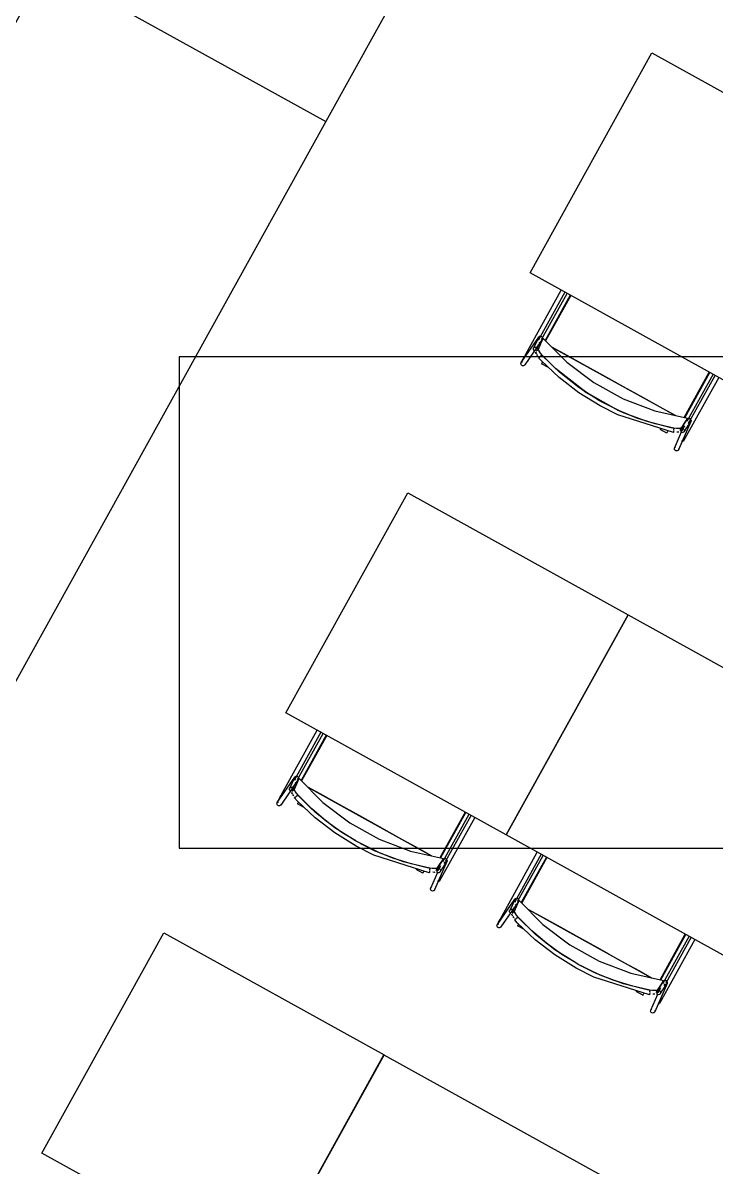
# Model space of a CAD drawing. Header units: metres. Extents: x 3.2 to 22.3, y 0.7 to 22.8.
# Drawn here: x 16.241 to 16.946, y 10.726 to 11.89 of the extents above; entities that cross this region are included whole.
import ezdxf

# ---------------------------------------------------------------- set-up
doc = ezdxf.new("R2010")
doc.units = ezdxf.units.M
for name, color, linetype in [('ARREDI', 9, 'Continuous'), ('PARETI_STRUTTURE', 7, 'Continuous'), ('WAYFINDING_RIQUADRI', 7, 'Continuous')]:
    doc.layers.add(name, color=color, linetype=linetype)

msp = doc.modelspace()

# ---------------------------------------------------------------- linework, layer by layer
at = {"layer": 'ARREDI'}
for points in [[(16.2651, 11.9468), (16.6017, 12.5541), (16.8858, 12.3966), (16.5492, 11.7893), (16.0528, 10.8939), (15.7687, 11.0514)], [(16.8807, 11.8592), (17.1046, 11.7351), (16.9805, 11.5113), (16.7567, 11.6354)], [(16.9169, 11.4874), (16.9165, 11.4844)], [(16.6326, 11.4115), (16.8564, 11.2875), (16.7323, 11.0636), (16.5085, 11.1877)], [(16.8564, 11.2875), (17.0803, 11.1634), (16.9562, 10.9395), (16.7323, 11.0636)], [(16.6687, 11.0397), (16.6683, 11.0367)], [(16.3844, 10.9639), (16.6083, 10.8398), (16.4842, 10.6159), (16.2603, 10.74)], [(16.8925, 10.9156), (16.8921, 10.9126)], [(16.6082, 10.8398), (16.8321, 10.7157), (16.708, 10.4918), (16.4842, 10.6159)]]:
    msp.add_lwpolyline(points, close=True, dxfattribs=at)
for points in [[(16.2651, 11.9468), (16.5492, 11.7893)], [(16.7977, 11.6126), (16.7722, 11.5666)], [(16.7653, 11.569), (16.7654, 11.5697), (16.7656, 11.5701), (16.7656, 11.5701), (16.7658, 11.5703), (16.7664, 11.5708), (16.7671, 11.571)], [(16.7671, 11.571), (16.7678, 11.571), (16.7685, 11.5707), (16.7691, 11.5702), (16.7695, 11.5696), (16.7696, 11.5689), (16.7694, 11.5681)], [(16.7619, 11.5557), (16.7612, 11.556), (16.7607, 11.5565), (16.7603, 11.5571), (16.7602, 11.5578), (16.7602, 11.5579), (16.7603, 11.5586), (16.7604, 11.5587), (16.7607, 11.5592), (16.7613, 11.5597), (16.762, 11.5599)], [(16.762, 11.5599), (16.7627, 11.5599), (16.7634, 11.5596), (16.764, 11.5591), (16.7644, 11.5585), (16.7645, 11.5578), (16.7645, 11.5577), (16.7644, 11.557), (16.7643, 11.5569), (16.764, 11.5564), (16.7634, 11.556), (16.7627, 11.5557)], [(16.7629, 11.5569), (16.7647, 11.5609), (16.7654, 11.5624)], [(16.769, 11.5518), (16.7675, 11.5537), (16.7662, 11.5556), (16.7654, 11.5571), (16.7652, 11.5579), (16.7677, 11.5634), (16.7701, 11.5687), (16.7942, 11.5444), (16.8215, 11.5237), (16.8515, 11.5071), (16.8835, 11.4949), (16.9169, 11.4874), (16.9136, 11.4825), (16.9103, 11.4775)], [(16.769, 11.5518), (16.7674, 11.5538), (16.7661, 11.5556), (16.7653, 11.5571), (16.7652, 11.558)], [(16.7663, 11.5671), (16.7657, 11.5676), (16.7654, 11.5682), (16.7653, 11.569)], [(16.7664, 11.5647), (16.766, 11.5638)], [(16.7701, 11.5687), (16.7683, 11.5673)], [(16.9047, 11.4901), (16.8922, 11.4971), (16.8721, 11.5082), (16.8519, 11.5194), (16.8317, 11.5306), (16.8115, 11.5418), (16.7914, 11.553), (16.7788, 11.5599)], [(16.7788, 11.5599), (16.9047, 11.4901)], [(16.7523, 11.5526), (16.7523, 11.5526), (16.7524, 11.5526), (16.7526, 11.5524), (16.7531, 11.5522)], [(16.7536, 11.5519), (16.7531, 11.5522)], [(16.7624, 11.5546), (16.7632, 11.5531)], [(16.7631, 11.5531), (16.7624, 11.5546)], [(16.7637, 11.5523), (16.7645, 11.5512)], [(16.7644, 11.5513), (16.7637, 11.5523)], [(16.7653, 11.5502), (16.766, 11.5494)], [(16.7676, 11.5508), (16.7671, 11.5503), (16.7665, 11.5498), (16.7656, 11.549), (16.7654, 11.5489)], [(16.7654, 11.5488), (16.7654, 11.5488)], [(16.7676, 11.5508), (16.7681, 11.5512), (16.7684, 11.5515), (16.7686, 11.5517)], [(16.8471, 11.4951), (16.8133, 11.5139), (16.7827, 11.538), (16.769, 11.5518)], [(16.8471, 11.4951), (16.8134, 11.5138), (16.7828, 11.5379), (16.7691, 11.5517)], [(16.75, 11.5408), (16.7492, 11.5408), (16.7485, 11.5411), (16.7479, 11.5416), (16.7476, 11.5423), (16.7475, 11.543), (16.7476, 11.5437), (16.7478, 11.5442), (16.7478, 11.5442), (16.748, 11.5444), (16.7486, 11.5448), (16.7493, 11.5451)], [(16.7518, 11.5429), (16.7516, 11.5422), (16.7514, 11.5417), (16.7514, 11.5417), (16.7512, 11.5415), (16.7507, 11.5411), (16.75, 11.5408)], [(16.7695, 11.5448), (16.7691, 11.5442), (16.7688, 11.5436), (16.7686, 11.5432), (16.7685, 11.5429)], [(16.914, 11.488), (16.9395, 11.534)], [(16.9029, 11.4775), (16.884, 11.4818), (16.8654, 11.4877), (16.8476, 11.4949)], [(16.9031, 11.4775), (16.8841, 11.4818), (16.8655, 11.4876), (16.8477, 11.4948)], [(16.903, 11.4758), (16.9031, 11.4764), (16.9032, 11.4769), (16.9032, 11.4771)], [(16.9103, 11.4776), (16.9095, 11.4772), (16.9078, 11.4771), (16.9055, 11.4772), (16.9031, 11.4775)], [(16.9103, 11.4775), (16.9095, 11.4772), (16.9079, 11.477), (16.9056, 11.4771), (16.9031, 11.4775)], [(16.9096, 11.4749), (16.9096, 11.4757), (16.9099, 11.4762), (16.91, 11.4763), (16.9105, 11.4768), (16.9105, 11.4768), (16.9112, 11.4771), (16.9119, 11.4771), (16.9126, 11.4769), (16.9132, 11.4765), (16.9136, 11.4758)], [(16.9139, 11.4798), (16.913, 11.4786), (16.9097, 11.4737)], [(16.9167, 11.4865), (16.9172, 11.487), (16.9179, 11.4873), (16.9187, 11.4873), (16.9194, 11.4871), (16.92, 11.4867), (16.9204, 11.486)], [(16.9204, 11.486), (16.9206, 11.4853), (16.9205, 11.4846), (16.9204, 11.4843), (16.9204, 11.4843), (16.9202, 11.4839), (16.9196, 11.4834), (16.9189, 11.4831), (16.9182, 11.4831), (16.9174, 11.4833)], [(16.8958, 11.4723), (16.896, 11.4726), (16.8962, 11.473), (16.8965, 11.4736), (16.8969, 11.4742)], [(16.9028, 11.4751), (16.9027, 11.4743), (16.9026, 11.4737), (16.9025, 11.4732), (16.9025, 11.4729), (16.9025, 11.4729), (16.9025, 11.4729), (16.9025, 11.4731)], [(16.9081, 11.4733), (16.9073, 11.4732), (16.906, 11.4733)], [(16.9073, 11.4732), (16.906, 11.4733)], [(16.9136, 11.4758), (16.9138, 11.4751), (16.9137, 11.4744), (16.9135, 11.4738), (16.9134, 11.4737), (16.9129, 11.4732), (16.9129, 11.4732), (16.9122, 11.4729), (16.9115, 11.4729), (16.9107, 11.4731), (16.9101, 11.4736)], [(16.9118, 11.4642), (16.9112, 11.4645)], [(16.9038, 11.4555), (16.9037, 11.4562), (16.9038, 11.457), (16.9038, 11.4572), (16.9038, 11.4572), (16.9041, 11.4576), (16.9046, 11.4581)], [(16.9078, 11.4572), (16.908, 11.4565), (16.9079, 11.4557), (16.9078, 11.4555), (16.9078, 11.4555), (16.9076, 11.4551), (16.907, 11.4545), (16.9063, 11.4543), (16.9056, 11.4542), (16.9049, 11.4544), (16.9043, 11.4549), (16.9038, 11.4555)], [(16.9125, 11.4638), (16.9123, 11.4639), (16.9118, 11.4642)], [(16.9126, 11.4638), (16.9126, 11.4637)], [(16.5495, 11.165), (16.524, 11.1189)], [(16.5181, 11.1194), (16.5176, 11.1199), (16.5172, 11.1205), (16.5171, 11.1213), (16.5172, 11.122), (16.5175, 11.1225), (16.5175, 11.1225), (16.5176, 11.1227), (16.5182, 11.1231), (16.5189, 11.1234)], [(16.5209, 11.1041), (16.5193, 11.106), (16.518, 11.1079), (16.5172, 11.1094), (16.5171, 11.1103), (16.5195, 11.1157), (16.5219, 11.1211), (16.546, 11.0967), (16.5733, 11.076), (16.6033, 11.0594), (16.6353, 11.0472), (16.6687, 11.0397), (16.6654, 11.0348), (16.6621, 11.0299)], [(16.5182, 11.117), (16.5179, 11.1161)], [(16.5189, 11.1234), (16.5197, 11.1233), (16.5204, 11.1231), (16.5209, 11.1226), (16.5213, 11.1219), (16.5214, 11.1212), (16.5213, 11.1204)], [(16.5219, 11.1211), (16.5202, 11.1196)], [(16.5042, 11.1049), (16.5041, 11.1049), (16.5042, 11.1049), (16.5044, 11.1047), (16.5049, 11.1045)], [(16.5055, 11.1042), (16.5049, 11.1045)], [(16.5138, 11.1081), (16.5131, 11.1083), (16.5125, 11.1088), (16.5121, 11.1094), (16.512, 11.1102), (16.512, 11.1102), (16.5122, 11.1109), (16.5122, 11.111), (16.5125, 11.1115), (16.5131, 11.112), (16.5138, 11.1122)], [(16.5138, 11.1122), (16.5146, 11.1122), (16.5153, 11.1119), (16.5159, 11.1114), (16.5162, 11.1108), (16.5163, 11.1101), (16.5163, 11.1101), (16.5162, 11.1094), (16.5161, 11.1092), (16.5158, 11.1087), (16.5152, 11.1083), (16.5145, 11.108)], [(16.5142, 11.1069), (16.515, 11.1054)], [(16.515, 11.1055), (16.5142, 11.1069)], [(16.5148, 11.1093), (16.5165, 11.1132), (16.5172, 11.1147)], [(16.5155, 11.1047), (16.5163, 11.1035)], [(16.5162, 11.1036), (16.5155, 11.1046)], [(16.5209, 11.1041), (16.5192, 11.1061), (16.5179, 11.1079), (16.5172, 11.1094), (16.5171, 11.1103)], [(16.5194, 11.1031), (16.5199, 11.1036), (16.5203, 11.1039), (16.5204, 11.104)], [(16.5794, 11.0575), (16.5652, 11.0662), (16.5494, 11.0776), (16.5346, 11.0903), (16.5209, 11.1041)], [(16.5794, 11.0575), (16.5652, 11.0662), (16.5494, 11.0776), (16.5347, 11.0902), (16.521, 11.104)], [(16.6566, 11.0424), (16.644, 11.0494), (16.6239, 11.0605), (16.6037, 11.0717), (16.5835, 11.0829), (16.5633, 11.0941), (16.5432, 11.1053), (16.5307, 11.1122)], [(16.5307, 11.1122), (16.6566, 11.0424)], [(16.5018, 11.0931), (16.501, 11.0931), (16.5003, 11.0934), (16.4998, 11.0939), (16.4994, 11.0946), (16.4993, 11.0953), (16.4994, 11.0961), (16.4997, 11.0965), (16.4997, 11.0965), (16.4998, 11.0967), (16.5004, 11.0971), (16.5011, 11.0974)], [(16.5036, 11.0952), (16.5035, 11.0945), (16.5032, 11.094), (16.5032, 11.094), (16.5031, 11.0938), (16.5025, 11.0934), (16.5018, 11.0931)], [(16.5171, 11.1025), (16.5179, 11.1017)], [(16.5172, 11.1011), (16.5172, 11.1012)], [(16.5194, 11.1031), (16.5189, 11.1026), (16.5183, 11.1021), (16.5175, 11.1014), (16.5173, 11.1012)], [(16.5213, 11.0971), (16.521, 11.0965), (16.5207, 11.0959), (16.5204, 11.0955), (16.5203, 11.0953)], [(16.6659, 11.0405), (16.6913, 11.0864)], [(16.5989, 11.0474), (16.5843, 11.0548)], [(16.5843, 11.0548), (16.5989, 11.0474)], [(16.6548, 11.0299), (16.6358, 11.0342), (16.6172, 11.04), (16.5995, 11.0472)], [(16.6549, 11.0298), (16.6359, 11.0341), (16.6173, 11.04), (16.5995, 11.0472)], [(16.6685, 11.0388), (16.6691, 11.0393), (16.6698, 11.0396), (16.6705, 11.0397), (16.6712, 11.0394), (16.6718, 11.039), (16.6722, 11.0384)], [(16.6722, 11.0384), (16.6724, 11.0376), (16.6723, 11.0369), (16.6722, 11.0367), (16.6722, 11.0367), (16.672, 11.0362), (16.6714, 11.0357), (16.6708, 11.0354), (16.67, 11.0354), (16.6693, 11.0356)], [(16.7734, 11.0409), (16.7478, 10.9949)], [(16.6477, 11.0246), (16.6478, 11.0249), (16.648, 11.0253), (16.6483, 11.0259), (16.6487, 11.0265)], [(16.6547, 11.0274), (16.6545, 11.0266), (16.6544, 11.026), (16.6544, 11.0255), (16.6543, 11.0252), (16.6543, 11.0252), (16.6543, 11.0252), (16.6543, 11.0254)], [(16.6548, 11.0281), (16.6549, 11.0287), (16.655, 11.0292), (16.655, 11.0294)], [(16.6621, 11.0299), (16.6613, 11.0295), (16.6596, 11.0294), (16.6573, 11.0295), (16.6549, 11.0298)], [(16.6621, 11.0299), (16.6614, 11.0295), (16.6597, 11.0294), (16.6574, 11.0295), (16.6549, 11.0298)], [(16.66, 11.0256), (16.6591, 11.0255), (16.6578, 11.0256)], [(16.6592, 11.0255), (16.6579, 11.0256)], [(16.6614, 11.0273), (16.6615, 11.028), (16.6617, 11.0285), (16.6618, 11.0286), (16.6623, 11.0291), (16.6623, 11.0291), (16.663, 11.0294), (16.6637, 11.0294), (16.6645, 11.0292), (16.6651, 11.0288), (16.6655, 11.0281)], [(16.6657, 11.0321), (16.6649, 11.031), (16.6616, 11.026)], [(16.6655, 11.0281), (16.6657, 11.0274), (16.6656, 11.0267), (16.6653, 11.0262), (16.6652, 11.026), (16.6648, 11.0256), (16.6647, 11.0255), (16.664, 11.0252), (16.6633, 11.0252), (16.6626, 11.0254), (16.662, 11.0259)], [(16.6557, 11.0078), (16.6555, 11.0085), (16.6556, 11.0093), (16.6557, 11.0095), (16.6557, 11.0095), (16.6559, 11.01), (16.6565, 11.0105)], [(16.6637, 11.0165), (16.6631, 11.0168)], [(16.6644, 11.0161), (16.6641, 11.0162), (16.6637, 11.0165)], [(16.6644, 11.0161), (16.6644, 11.0161)], [(16.6596, 11.0095), (16.6598, 11.0088), (16.6597, 11.008), (16.6596, 11.0078), (16.6596, 11.0078), (16.6594, 11.0074), (16.6589, 11.0069), (16.6582, 11.0066), (16.6574, 11.0065), (16.6567, 11.0068), (16.6561, 11.0072), (16.6557, 11.0078)], [(16.742, 10.9953), (16.7414, 10.9958), (16.7411, 10.9965), (16.7409, 10.9972), (16.7411, 10.9979), (16.7413, 10.9984), (16.7413, 10.9984), (16.7415, 10.9986), (16.742, 10.999), (16.7427, 10.9993)], [(16.7428, 10.9993), (16.7435, 10.9993), (16.7442, 10.999), (16.7448, 10.9985), (16.7451, 10.9978), (16.7453, 10.9971), (16.7451, 10.9965)], [(16.7376, 10.984), (16.7369, 10.9842), (16.7363, 10.9847), (16.736, 10.9854), (16.7359, 10.9861), (16.7359, 10.9861), (16.736, 10.9868), (16.7361, 10.9869), (16.7364, 10.9874), (16.737, 10.9879), (16.7377, 10.9881)], [(16.7377, 10.9881), (16.7384, 10.9881), (16.7391, 10.9878), (16.7397, 10.9874), (16.7401, 10.9867), (16.7402, 10.986), (16.7402, 10.986), (16.74, 10.9853), (16.74, 10.9851), (16.7397, 10.9846), (16.7391, 10.9842), (16.7384, 10.984)], [(16.7386, 10.9852), (16.7404, 10.9891), (16.741, 10.9906)], [(16.7447, 10.98), (16.7431, 10.9819), (16.7418, 10.9838), (16.741, 10.9853), (16.7409, 10.9862), (16.7433, 10.9916), (16.7458, 10.997), (16.7698, 10.9726), (16.7971, 10.9519), (16.8271, 10.9353), (16.8591, 10.9231), (16.8925, 10.9156), (16.8893, 10.9107), (16.8859, 10.9058)], [(16.7421, 10.9929), (16.7417, 10.9921)], [(16.7451, 10.9965), (16.744, 10.9955)], [(16.7545, 10.9881), (16.767, 10.9812), (16.7872, 10.97), (16.8073, 10.9589)], [(16.7545, 10.9881), (16.8804, 10.9183)], [(16.728, 10.9808), (16.728, 10.9808), (16.728, 10.9808), (16.7283, 10.9806), (16.7287, 10.9804)], [(16.7293, 10.9801), (16.7287, 10.9804)], [(16.7388, 10.9814), (16.7381, 10.9829)], [(16.7381, 10.9828), (16.7388, 10.9813)], [(16.7394, 10.9806), (16.7402, 10.9794)], [(16.7401, 10.9795), (16.7394, 10.9806)], [(16.7447, 10.98), (16.743, 10.982), (16.7418, 10.9839), (16.741, 10.9853), (16.7409, 10.9862)], [(16.741, 10.9784), (16.7417, 10.9776)], [(16.7433, 10.9791), (16.7427, 10.9786), (16.7422, 10.9781), (16.7413, 10.9773), (16.7411, 10.9771)], [(16.7411, 10.9771), (16.7411, 10.9771)], [(16.7433, 10.979), (16.7438, 10.9795), (16.7441, 10.9798), (16.7443, 10.9799)], [(16.8033, 10.9334), (16.789, 10.9421), (16.7732, 10.9535), (16.7584, 10.9662), (16.7447, 10.98)], [(16.8033, 10.9334), (16.789, 10.9421), (16.7733, 10.9535), (16.7585, 10.9661), (16.7448, 10.9799)], [(16.7256, 10.9691), (16.7249, 10.9691), (16.7242, 10.9693), (16.7236, 10.9698), (16.7232, 10.9705), (16.7231, 10.9712), (16.7233, 10.972), (16.7235, 10.9724), (16.7235, 10.9724), (16.7237, 10.9726), (16.7242, 10.9731), (16.7249, 10.9733)], [(16.7274, 10.9711), (16.7273, 10.9704), (16.7271, 10.97), (16.7271, 10.9699), (16.7269, 10.9698), (16.7263, 10.9693), (16.7256, 10.9691)], [(16.7452, 10.973), (16.7448, 10.9724), (16.7445, 10.9718), (16.7443, 10.9714), (16.7441, 10.9712)], [(16.8073, 10.9588), (16.8276, 10.9476), (16.8478, 10.9364), (16.8679, 10.9253), (16.8804, 10.9183)], [(16.8896, 10.9163), (16.9151, 10.9623)], [(16.8227, 10.9234), (16.8082, 10.9307)], [(16.8082, 10.9307), (16.8228, 10.9233)], [(16.8786, 10.9058), (16.8596, 10.9101), (16.8411, 10.9159), (16.8233, 10.9231)], [(16.8787, 10.9057), (16.8598, 10.91), (16.8412, 10.9159), (16.8233, 10.9231)], [(16.886, 10.9058), (16.8851, 10.9054), (16.8835, 10.9053), (16.8812, 10.9054), (16.8787, 10.9057)], [(16.886, 10.9058), (16.8852, 10.9054), (16.8835, 10.9053), (16.8813, 10.9054), (16.8787, 10.9057)], [(16.8895, 10.9081), (16.8887, 10.9069), (16.8854, 10.9019)], [(16.8924, 10.9147), (16.8929, 10.9152), (16.8936, 10.9155), (16.8943, 10.9156), (16.8951, 10.9154), (16.8957, 10.9149), (16.8961, 10.9143)], [(16.8961, 10.9143), (16.8963, 10.9136), (16.8962, 10.9128), (16.8961, 10.9126), (16.8961, 10.9126), (16.8958, 10.9122), (16.8953, 10.9116), (16.8946, 10.9113), (16.8938, 10.9113), (16.8931, 10.9115)], [(16.8715, 10.9006), (16.8716, 10.9008), (16.8719, 10.9012), (16.8722, 10.9018), (16.8725, 10.9024)], [(16.8785, 10.9033), (16.8784, 10.9026), (16.8783, 10.9019), (16.8782, 10.9014), (16.8781, 10.9011), (16.8781, 10.9011), (16.8781, 10.9011), (16.8782, 10.9013)], [(16.8786, 10.904), (16.8787, 10.9046), (16.8788, 10.9051), (16.8789, 10.9053)], [(16.8838, 10.9015), (16.8829, 10.9015), (16.8817, 10.9015)], [(16.883, 10.9015), (16.8817, 10.9015)], [(16.8852, 10.9032), (16.8853, 10.9039), (16.8855, 10.9044), (16.8856, 10.9046), (16.8862, 10.9051), (16.8862, 10.9051), (16.8869, 10.9053), (16.8876, 10.9054), (16.8883, 10.9051), (16.8889, 10.9047), (16.8893, 10.9041)], [(16.8893, 10.9041), (16.8895, 10.9033), (16.8894, 10.9026), (16.8892, 10.9021), (16.8891, 10.9019), (16.8886, 10.9015), (16.8886, 10.9014), (16.8879, 10.9012), (16.8871, 10.9011), (16.8864, 10.9014), (16.8858, 10.9018)], [(16.8795, 10.8837), (16.8793, 10.8845), (16.8794, 10.8852), (16.8795, 10.8854), (16.8795, 10.8855), (16.8798, 10.8859), (16.8803, 10.8864)], [(16.8835, 10.8854), (16.8837, 10.8847), (16.8836, 10.8839), (16.8835, 10.8837), (16.8835, 10.8837), (16.8832, 10.8833), (16.8827, 10.8828), (16.882, 10.8825), (16.8813, 10.8824), (16.8805, 10.8827), (16.8799, 10.8831), (16.8795, 10.8837)], [(16.8875, 10.8924), (16.8869, 10.8927)], [(16.8882, 10.892), (16.8879, 10.8921), (16.8875, 10.8924)], [(16.8882, 10.892), (16.8883, 10.892)]]:
    msp.add_lwpolyline(points, dxfattribs=at)
at = {"layer": 'PARETI_STRUTTURE'}
for points in [[(16.7523, 11.5526), (16.7884, 11.6178)], [(16.7922, 11.6157), (16.7651, 11.5667)], [(16.7684, 11.5677), (16.7944, 11.6145)], [(16.7982, 11.6124), (16.7726, 11.5662)], [(16.7478, 11.5442), (16.7656, 11.5701)], [(16.7654, 11.5693), (16.7604, 11.5587)], [(16.7692, 11.5677), (16.7514, 11.5417)], [(16.7638, 11.5592), (16.7647, 11.5609)], [(16.7693, 11.5675), (16.7693, 11.5674), (16.7692, 11.5672), (16.7691, 11.5671), (16.7691, 11.567), (16.769, 11.5669), (16.769, 11.5668), (16.7689, 11.5667), (16.7689, 11.5665), (16.7688, 11.5664), (16.7688, 11.5663), (16.7687, 11.5662), (16.7686, 11.5661), (16.7685, 11.5658), (16.7685, 11.5657), (16.7684, 11.5656), (16.7684, 11.5655), (16.7683, 11.5653), (16.7682, 11.5652), (16.7682, 11.5651), (16.7681, 11.565), (16.7681, 11.5649), (16.768, 11.5648), (16.768, 11.5646), (16.7679, 11.5645), (16.7678, 11.5643), (16.7677, 11.5642), (16.7677, 11.564), (16.7676, 11.5639), (16.7676, 11.5638), (16.7675, 11.5637), (16.7675, 11.5636), (16.7674, 11.5635), (16.7674, 11.5633), (16.7673, 11.5632), (16.7672, 11.5631), (16.7672, 11.563), (16.7671, 11.5627), (16.767, 11.5626), (16.767, 11.5625), (16.7669, 11.5624), (16.7668, 11.5623), (16.7668, 11.5622), (16.7667, 11.562), (16.7667, 11.5619), (16.7666, 11.5618), (16.7666, 11.5617), (16.7665, 11.5616), (16.7665, 11.5614), (16.7663, 11.5612), (16.7663, 11.5611), (16.7662, 11.561), (16.7662, 11.5608), (16.7661, 11.5607), (16.7661, 11.5606), (16.766, 11.5605), (16.766, 11.5604), (16.7659, 11.5602), (16.7658, 11.5601), (16.7658, 11.56), (16.7657, 11.5599), (16.7656, 11.5597), (16.7656, 11.5595), (16.7655, 11.5594), (16.7655, 11.5593), (16.7654, 11.5592), (16.7653, 11.5591), (16.7653, 11.5589), (16.7652, 11.5588), (16.7652, 11.5587), (16.7651, 11.5586), (16.7651, 11.5585), (16.765, 11.5584), (16.7649, 11.5581), (16.7648, 11.558), (16.7648, 11.5579), (16.7647, 11.5578), (16.7647, 11.5576), (16.7646, 11.5575), (16.7646, 11.5574), (16.7645, 11.5573), (16.7644, 11.5572), (16.7644, 11.5571), (16.7643, 11.5569), (16.7643, 11.5569)], [(16.7477, 11.5439), (16.7483, 11.5451), (16.749, 11.5466), (16.7506, 11.5494), (16.7523, 11.5526)], [(16.8279, 11.5), (16.8064, 11.5133), (16.7864, 11.5288), (16.768, 11.5461), (16.7654, 11.5488)], [(16.83, 11.5038), (16.8275, 11.5052), (16.8063, 11.5187), (16.7867, 11.5342), (16.7686, 11.5517)], [(16.7747, 11.5394), (16.7685, 11.5429)], [(16.9134, 11.4882), (16.939, 11.5343)], [(16.9487, 11.5289), (16.9126, 11.4637)], [(16.9428, 11.5322), (16.9165, 11.4849)], [(16.9193, 11.4849), (16.9449, 11.531)], [(16.9025, 11.4729), (16.846, 11.4909), (16.8279, 11.5)], [(16.9032, 11.4771), (16.9003, 11.4777), (16.876, 11.484), (16.8525, 11.4927), (16.83, 11.5038)], [(16.9204, 11.4843), (16.9078, 11.4555)], [(16.9162, 11.4861), (16.9099, 11.4762)], [(16.9116, 11.475), (16.9135, 11.4792)], [(16.9126, 11.4779), (16.9121, 11.477)], [(16.9135, 11.4738), (16.9135, 11.4739), (16.914, 11.4746), (16.914, 11.4747), (16.9141, 11.4748), (16.9147, 11.4757), (16.9148, 11.4758), (16.9153, 11.4767), (16.9154, 11.4768), (16.9155, 11.4769), (16.9161, 11.4779), (16.9162, 11.478), (16.9167, 11.4788), (16.9167, 11.4789), (16.9168, 11.479), (16.9169, 11.4791), (16.9174, 11.48), (16.9175, 11.4801), (16.918, 11.4809), (16.9181, 11.481), (16.9181, 11.4811), (16.9182, 11.4812), (16.9188, 11.4821), (16.9189, 11.4822), (16.9194, 11.483), (16.9194, 11.4831), (16.9195, 11.4832), (16.9196, 11.4833), (16.9199, 11.4837), (16.9204, 11.4843)], [(16.916, 11.4851), (16.9164, 11.4861)], [(16.9178, 11.4821), (16.9192, 11.4847)], [(16.8958, 11.4723), (16.8891, 11.476)], [(16.9038, 11.4572), (16.9109, 11.4735)], [(16.5041, 11.1049), (16.5403, 11.1701)], [(16.5441, 11.168), (16.5169, 11.119)], [(16.5203, 11.12), (16.5462, 11.1668)], [(16.55, 11.1647), (16.5244, 11.1185)], [(16.4997, 11.0965), (16.5175, 11.1225)], [(16.521, 11.12), (16.5032, 11.094)], [(16.5172, 11.1217), (16.5122, 11.111)], [(16.5211, 11.1198), (16.5211, 11.1197), (16.521, 11.1196), (16.521, 11.1194), (16.5209, 11.1193), (16.5209, 11.1192), (16.5208, 11.1191), (16.5208, 11.119), (16.5207, 11.1189), (16.5206, 11.1187), (16.5206, 11.1186), (16.5205, 11.1185), (16.5205, 11.1184), (16.5204, 11.1181), (16.5203, 11.118), (16.5202, 11.1179), (16.5202, 11.1178), (16.5201, 11.1177), (16.5201, 11.1176), (16.52, 11.1174), (16.52, 11.1173), (16.5199, 11.1172), (16.5199, 11.1171), (16.5198, 11.117), (16.5197, 11.1168), (16.5196, 11.1166), (16.5196, 11.1165), (16.5195, 11.1164), (16.5195, 11.1162), (16.5194, 11.1161), (16.5194, 11.116), (16.5193, 11.1159), (16.5192, 11.1158), (16.5192, 11.1157), (16.5191, 11.1155), (16.519, 11.1153), (16.519, 11.1152), (16.5189, 11.1151), (16.5189, 11.1149), (16.5188, 11.1148), (16.5187, 11.1147), (16.5187, 11.1146), (16.5186, 11.1145), (16.5186, 11.1143), (16.5185, 11.1142), (16.5185, 11.1141), (16.5184, 11.114), (16.5183, 11.1137), (16.5182, 11.1136), (16.5182, 11.1135), (16.5181, 11.1134), (16.5181, 11.1133), (16.518, 11.1132), (16.518, 11.113), (16.5179, 11.1129), (16.5178, 11.1128), (16.5178, 11.1127), (16.5177, 11.1126), (16.5177, 11.1125), (16.5176, 11.1122), (16.5175, 11.1121), (16.5175, 11.112), (16.5174, 11.1119), (16.5173, 11.1117), (16.5173, 11.1116), (16.5172, 11.1115), (16.5172, 11.1114), (16.5171, 11.1113), (16.517, 11.1112), (16.517, 11.111), (16.5169, 11.1109), (16.5168, 11.1107), (16.5168, 11.1106), (16.5167, 11.1104), (16.5167, 11.1103), (16.5166, 11.1102), (16.5165, 11.1101), (16.5165, 11.11), (16.5164, 11.1098), (16.5164, 11.1097), (16.5163, 11.1096), (16.5163, 11.1095), (16.5162, 11.1094), (16.5162, 11.1092), (16.5161, 11.1092)], [(16.4995, 11.0963), (16.5001, 11.0975), (16.5008, 11.0989), (16.5024, 11.1018), (16.5042, 11.1049)], [(16.5156, 11.1115), (16.5165, 11.1132)], [(16.5818, 11.0561), (16.5793, 11.0575), (16.5582, 11.071), (16.5385, 11.0866), (16.5205, 11.104)], [(16.5798, 11.0523), (16.5583, 11.0657), (16.5382, 11.0811), (16.5198, 11.0984), (16.5172, 11.1012)], [(16.5265, 11.0918), (16.5203, 11.0952)], [(16.7005, 11.0812), (16.6644, 11.0161)], [(16.6652, 11.0405), (16.6908, 11.0866)], [(16.6946, 11.0845), (16.6684, 11.0372)], [(16.6712, 11.0372), (16.6968, 11.0833)], [(16.6543, 11.0252), (16.5978, 11.0432), (16.5798, 11.0523)], [(16.655, 11.0294), (16.6521, 11.03), (16.6279, 11.0363), (16.6044, 11.0451), (16.5819, 11.0561)], [(16.728, 10.9808), (16.7641, 11.046)], [(16.6722, 11.0367), (16.6596, 11.0078)], [(16.668, 11.0384), (16.6617, 11.0285)], [(16.6653, 11.0262), (16.6654, 11.0262), (16.6658, 11.0269), (16.6659, 11.027), (16.6659, 11.0271), (16.6665, 11.028), (16.6666, 11.0281), (16.6671, 11.029), (16.6672, 11.0291), (16.6673, 11.0292), (16.6679, 11.0302), (16.668, 11.0303), (16.6685, 11.0311), (16.6686, 11.0312), (16.6686, 11.0313), (16.6693, 11.0323), (16.6694, 11.0324), (16.6698, 11.0332), (16.6699, 11.0333), (16.67, 11.0334), (16.6701, 11.0335), (16.6706, 11.0344), (16.6707, 11.0345), (16.6711, 11.0352), (16.6712, 11.0353), (16.6713, 11.0355), (16.6714, 11.0356), (16.6717, 11.036), (16.6722, 11.0367)], [(16.6678, 11.0374), (16.6683, 11.0384)], [(16.6696, 11.0344), (16.6711, 11.037)], [(16.7679, 11.0439), (16.7408, 10.995)], [(16.7444, 10.9965), (16.7701, 11.0427)], [(16.7738, 11.0406), (16.7483, 10.9944)], [(16.6476, 11.0246), (16.641, 11.0283)], [(16.6557, 11.0095), (16.6628, 11.0258)], [(16.6634, 11.0273), (16.6653, 11.0315)], [(16.6645, 11.0302), (16.664, 11.0293)], [(16.7235, 10.9724), (16.7413, 10.9984)], [(16.7449, 10.9959), (16.7271, 10.97)], [(16.7411, 10.9976), (16.7361, 10.9869)], [(16.7394, 10.9875), (16.7404, 10.9891)], [(16.745, 10.9957), (16.7449, 10.9956), (16.7449, 10.9955), (16.7448, 10.9954), (16.7448, 10.9952), (16.7447, 10.9951), (16.7447, 10.995), (16.7446, 10.9949), (16.7445, 10.9948), (16.7445, 10.9947), (16.7444, 10.9945), (16.7444, 10.9944), (16.7443, 10.9943), (16.7442, 10.9941), (16.7441, 10.9939), (16.7441, 10.9938), (16.744, 10.9937), (16.744, 10.9936), (16.7439, 10.9935), (16.7439, 10.9933), (16.7438, 10.9932), (16.7438, 10.9931), (16.7437, 10.993), (16.7436, 10.9929), (16.7436, 10.9928), (16.7435, 10.9925), (16.7434, 10.9924), (16.7434, 10.9923), (16.7433, 10.9922), (16.7433, 10.992), (16.7432, 10.9919), (16.7431, 10.9918), (16.7431, 10.9917), (16.743, 10.9916), (16.743, 10.9915), (16.7429, 10.9913), (16.7429, 10.9912), (16.7428, 10.991), (16.7427, 10.9909), (16.7426, 10.9907), (16.7426, 10.9906), (16.7425, 10.9905), (16.7425, 10.9904), (16.7424, 10.9903), (16.7423, 10.9902), (16.7423, 10.99), (16.7422, 10.9899), (16.7422, 10.9898), (16.7421, 10.9897), (16.742, 10.9894), (16.742, 10.9893), (16.7419, 10.9892), (16.7418, 10.9891), (16.7418, 10.989), (16.7417, 10.9888), (16.7417, 10.9887), (16.7416, 10.9886), (16.7416, 10.9885), (16.7415, 10.9884), (16.7415, 10.9882), (16.7414, 10.9881), (16.7413, 10.9879), (16.7412, 10.9878), (16.7412, 10.9877), (16.7411, 10.9875), (16.7411, 10.9874), (16.741, 10.9873), (16.7409, 10.9872), (16.7409, 10.9871), (16.7408, 10.9869), (16.7408, 10.9868), (16.7407, 10.9866), (16.7406, 10.9865), (16.7406, 10.9863), (16.7405, 10.9862), (16.7404, 10.9861), (16.7404, 10.986), (16.7403, 10.9859), (16.7403, 10.9858), (16.7402, 10.9856), (16.7402, 10.9855), (16.7401, 10.9854), (16.7401, 10.9853), (16.74, 10.9852), (16.74, 10.9851)], [(16.7233, 10.9722), (16.7239, 10.9734), (16.7247, 10.9748), (16.7262, 10.9777), (16.728, 10.9808)], [(16.8036, 10.9282), (16.7821, 10.9416), (16.7621, 10.957), (16.7437, 10.9743), (16.7411, 10.9771)], [(16.8057, 10.932), (16.8032, 10.9334), (16.782, 10.9469), (16.7623, 10.9625), (16.7443, 10.98)], [(16.7504, 10.9677), (16.7441, 10.9711)], [(16.9244, 10.9572), (16.8883, 10.892)], [(16.8891, 10.9164), (16.9146, 10.9626)], [(16.9184, 10.9605), (16.8922, 10.9131)], [(16.895, 10.9131), (16.9206, 10.9593)], [(16.8789, 10.9054), (16.876, 10.9059), (16.8517, 10.9123), (16.8282, 10.921), (16.8057, 10.932)], [(16.8781, 10.9011), (16.8217, 10.9191), (16.8036, 10.9282)], [(16.8961, 10.9126), (16.8835, 10.8837)], [(16.8919, 10.9143), (16.8856, 10.9044)], [(16.8873, 10.9032), (16.8891, 10.9075)], [(16.8883, 10.9061), (16.8878, 10.9052)], [(16.8892, 10.9021), (16.8892, 10.9021), (16.8896, 10.9028), (16.8897, 10.9029), (16.8898, 10.903), (16.8903, 10.9039), (16.8904, 10.904), (16.891, 10.9049), (16.8911, 10.905), (16.8911, 10.9051), (16.8918, 10.9061), (16.8918, 10.9062), (16.8923, 10.907), (16.8924, 10.9071), (16.8925, 10.9072), (16.8931, 10.9082), (16.8932, 10.9083), (16.8937, 10.9091), (16.8937, 10.9092), (16.8938, 10.9093), (16.8939, 10.9094), (16.8945, 10.9103), (16.8945, 10.9104), (16.895, 10.9112), (16.8951, 10.9113), (16.8952, 10.9114), (16.8952, 10.9115), (16.8955, 10.912), (16.8961, 10.9126)], [(16.8917, 10.9133), (16.8921, 10.9143)], [(16.8935, 10.9103), (16.8946, 10.9124)], [(16.8715, 10.9005), (16.8648, 10.9042)], [(16.8795, 10.8854), (16.8866, 10.9017)]]:
    msp.add_lwpolyline(points, dxfattribs=at)
at = {"layer": 'WAYFINDING_RIQUADRI'}
msp.add_lwpolyline([(16.4, 11.05), (18, 11.05), (18, 11.55), (16.4, 11.55)], close=True, dxfattribs=at)

doc.saveas('drawing.dxf')
